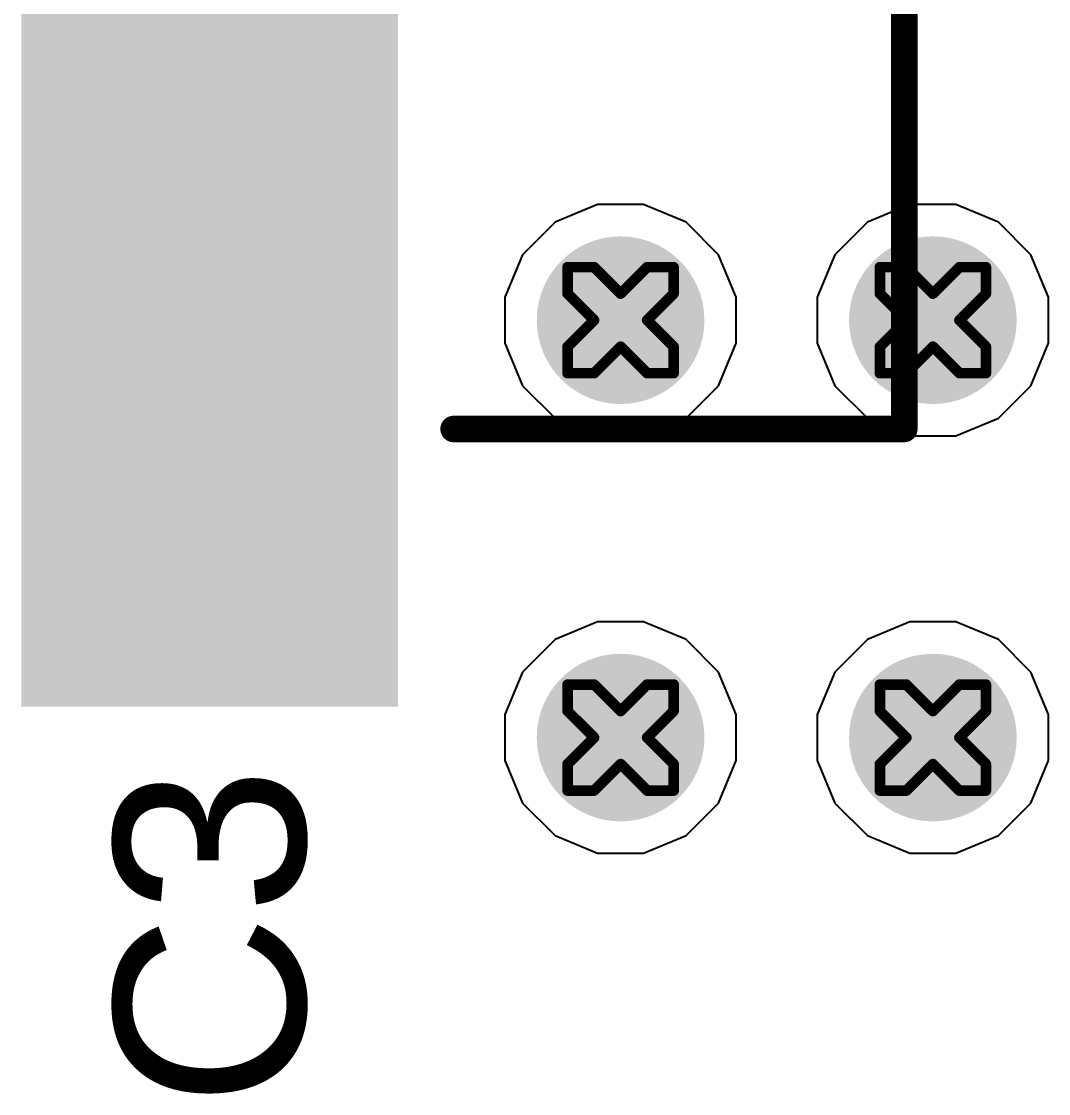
# Model space of a CAD drawing. Header units: inches. Extents: x 0 to 5379, y 0 to 5429.
# Drawn here: x 241.04 to 245.96, y 51.27 to 56.4 of the extents above; entities that cross this region are included whole.
import ezdxf

# ---------------------------------------------------------------- set-up
doc = ezdxf.new("R2010")
doc.units = ezdxf.units.IN
for name, color, linetype in [('Bottom Layer', 5, 'Continuous'), ('Bottom Solder', 6, 'Continuous'), ('Drill Drawing', 1, 'Continuous'), ('GND01', 16, 'Continuous'), ('GND02', 76, 'Continuous'), ('PWR', 156, 'Continuous'), ('SIG 01', 90, 'Continuous'), ('Top Layer', 1, 'Continuous'), ('Top Overlay', 2, 'Continuous'), ('Top Paste', 8, 'Continuous'), ('Top Solder', 216, 'Continuous'), ('Via Holes', 16, 'Continuous')]:
    doc.layers.add(name, color=color, linetype=linetype)
doc.styles.add('Arial', font='', dxfattribs={"height": 0.2})
doc.styles.get('Arial').set_extended_font_data('Arial')

# ---------------------------------------------------------------- blocks, each defined once
blk = doc.blocks.new('RVT1H470M0607_9')
at = {"layer": 'Top Layer'}
blk.add_hatch(color=1, dxfattribs=at).paths.add_polyline_path([(1.05, 0.8), (4.55, 0.8), (4.55, -0.8), (1.05, -0.8)])
at = {"layer": 'Top Paste'}
blk.add_hatch(color=8, dxfattribs=at).paths.add_polyline_path([(1.05, 0.8), (4.55, 0.8), (4.55, -0.8), (1.05, -0.8)])
at = {"layer": 'Top Solder'}
blk.add_hatch(color=216, dxfattribs=at).paths.add_polyline_path([(0.9484, 0.9016), (4.6516, 0.9016), (4.6516, -0.9016), (0.9484, -0.9016)])
at = {"layer": 'Top Overlay'}
for points in [[(3.3214, 3.3274, 0.127, 0.127, 0), (-1.8348, 3.3274, 0.127, 0.127, 0)], [(3.3214, 1.1684, 0.127, 0.127, 0), (3.3214, 3.3274, 0.127, 0.127, 0)]]:
    blk.add_lwpolyline(points, format="xyseb", dxfattribs=at)
for points in [[(3.2897, 3.3274, 0.0635, 0.0635, 1), (3.3532, 3.3274, 0.0635, 0.0635, 1)], [(3.2897, 3.3274, 0.0635, 0.0635, 1), (3.3532, 3.3274, 0.0635, 0.0635, 1)], [(3.2897, 1.1684, 0.0635, 0.0635, 1), (3.3532, 1.1684, 0.0635, 0.0635, 1)]]:
    blk.add_lwpolyline(points, format="xyseb", close=True, dxfattribs=at)

msp = doc.modelspace()

# ---------------------------------------------------------------- hatches: boundary and pattern name
at = {"layer": 'Bottom Layer'}
h = msp.add_hatch(color=5, dxfattribs=at)
edge = h.paths.add_edge_path()
edge.add_arc((243.9119, 54.971), 0.3, 0, 360)
h = msp.add_hatch(color=5, dxfattribs=at)
edge = h.paths.add_edge_path()
edge.add_arc((245.4079, 54.971), 0.3, 0, 360)
h = msp.add_hatch(color=5, dxfattribs=at)
edge = h.paths.add_edge_path()
edge.add_arc((243.9119, 52.971), 0.3, 0, 360)
h = msp.add_hatch(color=5, dxfattribs=at)
edge = h.paths.add_edge_path()
edge.add_arc((245.4079, 52.971), 0.3, 0, 360)
at = {"layer": 'Bottom Solder'}
h = msp.add_hatch(color=6, dxfattribs=at)
edge = h.paths.add_edge_path()
edge.add_arc((243.9119, 54.971), 0.4016, 0, 360)
h = msp.add_hatch(color=6, dxfattribs=at)
edge = h.paths.add_edge_path()
edge.add_arc((245.4079, 54.971), 0.4016, 0, 360)
h = msp.add_hatch(color=6, dxfattribs=at)
edge = h.paths.add_edge_path()
edge.add_arc((243.9119, 52.971), 0.4016, 0, 360)
h = msp.add_hatch(color=6, dxfattribs=at)
edge = h.paths.add_edge_path()
edge.add_arc((245.4079, 52.971), 0.4016, 0, 360)
at = {"layer": 'GND01'}
h = msp.add_hatch(color=16, dxfattribs=at)
edge = h.paths.add_edge_path()
edge.add_arc((243.9119, 54.971), 0.3, 0, 360)
h = msp.add_hatch(color=16, dxfattribs=at)
edge = h.paths.add_edge_path()
edge.add_arc((245.4079, 54.971), 0.3, 0, 360)
h = msp.add_hatch(color=16, dxfattribs=at)
edge = h.paths.add_edge_path()
edge.add_arc((243.9119, 52.971), 0.3, 0, 360)
h = msp.add_hatch(color=16, dxfattribs=at)
edge = h.paths.add_edge_path()
edge.add_arc((245.4079, 52.971), 0.3, 0, 360)
at = {"layer": 'GND02'}
h = msp.add_hatch(color=76, dxfattribs=at)
edge = h.paths.add_edge_path()
edge.add_arc((243.9119, 54.971), 0.3, 0, 360)
h = msp.add_hatch(color=76, dxfattribs=at)
edge = h.paths.add_edge_path()
edge.add_arc((245.4079, 54.971), 0.3, 0, 360)
h = msp.add_hatch(color=76, dxfattribs=at)
edge = h.paths.add_edge_path()
edge.add_arc((243.9119, 52.971), 0.3, 0, 360)
h = msp.add_hatch(color=76, dxfattribs=at)
edge = h.paths.add_edge_path()
edge.add_arc((245.4079, 52.971), 0.3, 0, 360)
at = {"layer": 'PWR'}
h = msp.add_hatch(color=156, dxfattribs=at)
edge = h.paths.add_edge_path()
edge.add_arc((243.9119, 54.971), 0.3, 0, 360)
h = msp.add_hatch(color=156, dxfattribs=at)
edge = h.paths.add_edge_path()
edge.add_arc((245.4079, 54.971), 0.3, 0, 360)
h = msp.add_hatch(color=156, dxfattribs=at)
edge = h.paths.add_edge_path()
edge.add_arc((243.9119, 52.971), 0.3, 0, 360)
h = msp.add_hatch(color=156, dxfattribs=at)
edge = h.paths.add_edge_path()
edge.add_arc((245.4079, 52.971), 0.3, 0, 360)
at = {"layer": 'SIG 01'}
h = msp.add_hatch(color=90, dxfattribs=at)
edge = h.paths.add_edge_path()
edge.add_arc((243.9119, 54.971), 0.3, 0, 360)
h = msp.add_hatch(color=90, dxfattribs=at)
edge = h.paths.add_edge_path()
edge.add_arc((245.4079, 54.971), 0.3, 0, 360)
h = msp.add_hatch(color=90, dxfattribs=at)
edge = h.paths.add_edge_path()
edge.add_arc((243.9119, 52.971), 0.3, 0, 360)
h = msp.add_hatch(color=90, dxfattribs=at)
edge = h.paths.add_edge_path()
edge.add_arc((245.4079, 52.971), 0.3, 0, 360)
at = {"layer": 'Top Layer'}
h = msp.add_hatch(color=1, dxfattribs=at)
edge = h.paths.add_edge_path()
edge.add_arc((243.9119, 54.971), 0.3, 0, 360)
h = msp.add_hatch(color=1, dxfattribs=at)
edge = h.paths.add_edge_path()
edge.add_arc((245.4079, 54.971), 0.3, 0, 360)
h = msp.add_hatch(color=1, dxfattribs=at)
edge = h.paths.add_edge_path()
edge.add_arc((243.9119, 52.971), 0.3, 0, 360)
h = msp.add_hatch(color=1, dxfattribs=at)
edge = h.paths.add_edge_path()
edge.add_arc((245.4079, 52.971), 0.3, 0, 360)
at = {"layer": 'Top Solder'}
h = msp.add_hatch(color=216, dxfattribs=at)
edge = h.paths.add_edge_path()
edge.add_arc((243.9119, 54.971), 0.4016, 0, 360)
h = msp.add_hatch(color=216, dxfattribs=at)
edge = h.paths.add_edge_path()
edge.add_arc((245.4079, 54.971), 0.4016, 0, 360)
h = msp.add_hatch(color=216, dxfattribs=at)
edge = h.paths.add_edge_path()
edge.add_arc((243.9119, 52.971), 0.4016, 0, 360)
h = msp.add_hatch(color=216, dxfattribs=at)
edge = h.paths.add_edge_path()
edge.add_arc((245.4079, 52.971), 0.4016, 0, 360)
at = {"layer": 'Via Holes'}
h = msp.add_hatch(color=7, dxfattribs=at)
edge = h.paths.add_edge_path()
edge.add_arc((243.9119, 54.971), 0.15, 0, 360)
h = msp.add_hatch(color=7, dxfattribs=at)
edge = h.paths.add_edge_path()
edge.add_arc((245.4079, 54.971), 0.15, 0, 360)
h = msp.add_hatch(color=7, dxfattribs=at)
edge = h.paths.add_edge_path()
edge.add_arc((243.9119, 52.971), 0.15, 0, 360)
h = msp.add_hatch(color=7, dxfattribs=at)
edge = h.paths.add_edge_path()
edge.add_arc((245.4079, 52.971), 0.15, 0, 360)

# ---------------------------------------------------------------- linework, layer by layer
at = {"layer": 'Drill Drawing'}
for points in [[(243.6579, 55.098, 0.0508, 0.0508, 0), (243.6579, 55.225, 0.0508, 0.0508, 0)], [(243.6579, 55.225, 0.0508, 0.0508, 0), (243.7849, 55.225, 0.0508, 0.0508, 0)], [(243.7849, 55.225, 0.0508, 0.0508, 0), (243.9119, 55.098, 0.0508, 0.0508, 0)], [(243.9119, 55.098, 0.0508, 0.0508, 0), (244.0389, 55.225, 0.0508, 0.0508, 0)], [(244.0389, 55.225, 0.0508, 0.0508, 0), (244.1659, 55.225, 0.0508, 0.0508, 0)], [(244.1659, 55.098, 0.0508, 0.0508, 0), (244.1659, 55.225, 0.0508, 0.0508, 0)], [(245.1539, 55.098, 0.0508, 0.0508, 0), (245.1539, 55.225, 0.0508, 0.0508, 0)], [(245.1539, 55.225, 0.0508, 0.0508, 0), (245.2809, 55.225, 0.0508, 0.0508, 0)], [(245.2809, 55.225, 0.0508, 0.0508, 0), (245.4079, 55.098, 0.0508, 0.0508, 0)], [(245.4079, 55.098, 0.0508, 0.0508, 0), (245.5349, 55.225, 0.0508, 0.0508, 0)], [(245.5349, 55.225, 0.0508, 0.0508, 0), (245.6619, 55.225, 0.0508, 0.0508, 0)], [(245.6619, 55.098, 0.0508, 0.0508, 0), (245.6619, 55.225, 0.0508, 0.0508, 0)], [(243.6579, 55.098, 0.0508, 0.0508, 0), (243.7849, 54.971, 0.0508, 0.0508, 0)], [(244.0389, 54.971, 0.0508, 0.0508, 0), (244.1659, 55.098, 0.0508, 0.0508, 0)], [(245.1539, 55.098, 0.0508, 0.0508, 0), (245.2809, 54.971, 0.0508, 0.0508, 0)], [(245.5349, 54.971, 0.0508, 0.0508, 0), (245.6619, 55.098, 0.0508, 0.0508, 0)], [(243.6579, 54.844, 0.0508, 0.0508, 0), (243.7849, 54.971, 0.0508, 0.0508, 0)], [(244.0389, 54.971, 0.0508, 0.0508, 0), (244.1659, 54.844, 0.0508, 0.0508, 0)], [(245.1539, 54.844, 0.0508, 0.0508, 0), (245.2809, 54.971, 0.0508, 0.0508, 0)], [(245.5349, 54.971, 0.0508, 0.0508, 0), (245.6619, 54.844, 0.0508, 0.0508, 0)], [(243.6579, 54.717, 0.0508, 0.0508, 0), (243.6579, 54.844, 0.0508, 0.0508, 0)], [(243.7849, 54.717, 0.0508, 0.0508, 0), (243.9119, 54.844, 0.0508, 0.0508, 0)], [(243.9119, 54.844, 0.0508, 0.0508, 0), (244.0389, 54.717, 0.0508, 0.0508, 0)], [(244.1659, 54.717, 0.0508, 0.0508, 0), (244.1659, 54.844, 0.0508, 0.0508, 0)], [(245.1539, 54.717, 0.0508, 0.0508, 0), (245.1539, 54.844, 0.0508, 0.0508, 0)], [(245.2809, 54.717, 0.0508, 0.0508, 0), (245.4079, 54.844, 0.0508, 0.0508, 0)], [(245.4079, 54.844, 0.0508, 0.0508, 0), (245.5349, 54.717, 0.0508, 0.0508, 0)], [(245.6619, 54.717, 0.0508, 0.0508, 0), (245.6619, 54.844, 0.0508, 0.0508, 0)], [(243.6579, 54.717, 0.0508, 0.0508, 0), (243.7849, 54.717, 0.0508, 0.0508, 0)], [(244.0389, 54.717, 0.0508, 0.0508, 0), (244.1659, 54.717, 0.0508, 0.0508, 0)], [(245.1539, 54.717, 0.0508, 0.0508, 0), (245.2809, 54.717, 0.0508, 0.0508, 0)], [(245.5349, 54.717, 0.0508, 0.0508, 0), (245.6619, 54.717, 0.0508, 0.0508, 0)], [(243.6579, 53.098, 0.0508, 0.0508, 0), (243.6579, 53.225, 0.0508, 0.0508, 0)], [(243.6579, 53.225, 0.0508, 0.0508, 0), (243.7849, 53.225, 0.0508, 0.0508, 0)], [(243.7849, 53.225, 0.0508, 0.0508, 0), (243.9119, 53.098, 0.0508, 0.0508, 0)], [(243.9119, 53.098, 0.0508, 0.0508, 0), (244.0389, 53.225, 0.0508, 0.0508, 0)], [(244.0389, 53.225, 0.0508, 0.0508, 0), (244.1659, 53.225, 0.0508, 0.0508, 0)], [(244.1659, 53.098, 0.0508, 0.0508, 0), (244.1659, 53.225, 0.0508, 0.0508, 0)], [(245.1539, 53.098, 0.0508, 0.0508, 0), (245.1539, 53.225, 0.0508, 0.0508, 0)], [(245.1539, 53.225, 0.0508, 0.0508, 0), (245.2809, 53.225, 0.0508, 0.0508, 0)], [(245.2809, 53.225, 0.0508, 0.0508, 0), (245.4079, 53.098, 0.0508, 0.0508, 0)], [(245.4079, 53.098, 0.0508, 0.0508, 0), (245.5349, 53.225, 0.0508, 0.0508, 0)], [(245.5349, 53.225, 0.0508, 0.0508, 0), (245.6619, 53.225, 0.0508, 0.0508, 0)], [(245.6619, 53.098, 0.0508, 0.0508, 0), (245.6619, 53.225, 0.0508, 0.0508, 0)], [(243.6579, 53.098, 0.0508, 0.0508, 0), (243.7849, 52.971, 0.0508, 0.0508, 0)], [(244.0389, 52.971, 0.0508, 0.0508, 0), (244.1659, 53.098, 0.0508, 0.0508, 0)], [(245.1539, 53.098, 0.0508, 0.0508, 0), (245.2809, 52.971, 0.0508, 0.0508, 0)], [(245.5349, 52.971, 0.0508, 0.0508, 0), (245.6619, 53.098, 0.0508, 0.0508, 0)], [(243.6579, 52.844, 0.0508, 0.0508, 0), (243.7849, 52.971, 0.0508, 0.0508, 0)], [(244.0389, 52.971, 0.0508, 0.0508, 0), (244.1659, 52.844, 0.0508, 0.0508, 0)], [(245.1539, 52.844, 0.0508, 0.0508, 0), (245.2809, 52.971, 0.0508, 0.0508, 0)], [(245.5349, 52.971, 0.0508, 0.0508, 0), (245.6619, 52.844, 0.0508, 0.0508, 0)], [(243.6579, 52.717, 0.0508, 0.0508, 0), (243.6579, 52.844, 0.0508, 0.0508, 0)], [(243.7849, 52.717, 0.0508, 0.0508, 0), (243.9119, 52.844, 0.0508, 0.0508, 0)], [(243.9119, 52.844, 0.0508, 0.0508, 0), (244.0389, 52.717, 0.0508, 0.0508, 0)], [(244.1659, 52.717, 0.0508, 0.0508, 0), (244.1659, 52.844, 0.0508, 0.0508, 0)], [(245.1539, 52.717, 0.0508, 0.0508, 0), (245.1539, 52.844, 0.0508, 0.0508, 0)], [(245.2809, 52.717, 0.0508, 0.0508, 0), (245.4079, 52.844, 0.0508, 0.0508, 0)], [(245.4079, 52.844, 0.0508, 0.0508, 0), (245.5349, 52.717, 0.0508, 0.0508, 0)], [(245.6619, 52.717, 0.0508, 0.0508, 0), (245.6619, 52.844, 0.0508, 0.0508, 0)], [(243.6579, 52.717, 0.0508, 0.0508, 0), (243.7849, 52.717, 0.0508, 0.0508, 0)], [(244.0389, 52.717, 0.0508, 0.0508, 0), (244.1659, 52.717, 0.0508, 0.0508, 0)], [(245.1539, 52.717, 0.0508, 0.0508, 0), (245.2809, 52.717, 0.0508, 0.0508, 0)], [(245.5349, 52.717, 0.0508, 0.0508, 0), (245.6619, 52.717, 0.0508, 0.0508, 0)]]:
    msp.add_lwpolyline(points, format="xyseb", dxfattribs=at)
for points in [[(243.6452, 55.225, 0.0254, 0.0254, 1), (243.6706, 55.225, 0.0254, 0.0254, 1)], [(243.6452, 55.225, 0.0254, 0.0254, 1), (243.6706, 55.225, 0.0254, 0.0254, 1)], [(243.7722, 55.225, 0.0254, 0.0254, 1), (243.7976, 55.225, 0.0254, 0.0254, 1)], [(243.7722, 55.225, 0.0254, 0.0254, 1), (243.7976, 55.225, 0.0254, 0.0254, 1)], [(244.0262, 55.225, 0.0254, 0.0254, 1), (244.0516, 55.225, 0.0254, 0.0254, 1)], [(244.0262, 55.225, 0.0254, 0.0254, 1), (244.0516, 55.225, 0.0254, 0.0254, 1)], [(244.1532, 55.225, 0.0254, 0.0254, 1), (244.1786, 55.225, 0.0254, 0.0254, 1)], [(244.1532, 55.225, 0.0254, 0.0254, 1), (244.1786, 55.225, 0.0254, 0.0254, 1)], [(245.1412, 55.225, 0.0254, 0.0254, 1), (245.1666, 55.225, 0.0254, 0.0254, 1)], [(245.1412, 55.225, 0.0254, 0.0254, 1), (245.1666, 55.225, 0.0254, 0.0254, 1)], [(245.2682, 55.225, 0.0254, 0.0254, 1), (245.2936, 55.225, 0.0254, 0.0254, 1)], [(245.2682, 55.225, 0.0254, 0.0254, 1), (245.2936, 55.225, 0.0254, 0.0254, 1)], [(245.5222, 55.225, 0.0254, 0.0254, 1), (245.5476, 55.225, 0.0254, 0.0254, 1)], [(245.5222, 55.225, 0.0254, 0.0254, 1), (245.5476, 55.225, 0.0254, 0.0254, 1)], [(245.6492, 55.225, 0.0254, 0.0254, 1), (245.6746, 55.225, 0.0254, 0.0254, 1)], [(245.6492, 55.225, 0.0254, 0.0254, 1), (245.6746, 55.225, 0.0254, 0.0254, 1)], [(243.6452, 55.098, 0.0254, 0.0254, 1), (243.6706, 55.098, 0.0254, 0.0254, 1)], [(243.6452, 55.098, 0.0254, 0.0254, 1), (243.6706, 55.098, 0.0254, 0.0254, 1)], [(243.8992, 55.098, 0.0254, 0.0254, 1), (243.9246, 55.098, 0.0254, 0.0254, 1)], [(243.8992, 55.098, 0.0254, 0.0254, 1), (243.9246, 55.098, 0.0254, 0.0254, 1)], [(244.1532, 55.098, 0.0254, 0.0254, 1), (244.1786, 55.098, 0.0254, 0.0254, 1)], [(244.1532, 55.098, 0.0254, 0.0254, 1), (244.1786, 55.098, 0.0254, 0.0254, 1)], [(245.1412, 55.098, 0.0254, 0.0254, 1), (245.1666, 55.098, 0.0254, 0.0254, 1)], [(245.1412, 55.098, 0.0254, 0.0254, 1), (245.1666, 55.098, 0.0254, 0.0254, 1)], [(245.3952, 55.098, 0.0254, 0.0254, 1), (245.4206, 55.098, 0.0254, 0.0254, 1)], [(245.3952, 55.098, 0.0254, 0.0254, 1), (245.4206, 55.098, 0.0254, 0.0254, 1)], [(245.6492, 55.098, 0.0254, 0.0254, 1), (245.6746, 55.098, 0.0254, 0.0254, 1)], [(245.6492, 55.098, 0.0254, 0.0254, 1), (245.6746, 55.098, 0.0254, 0.0254, 1)], [(243.7722, 54.971, 0.0254, 0.0254, 1), (243.7976, 54.971, 0.0254, 0.0254, 1)], [(243.7722, 54.971, 0.0254, 0.0254, 1), (243.7976, 54.971, 0.0254, 0.0254, 1)], [(244.0262, 54.971, 0.0254, 0.0254, 1), (244.0516, 54.971, 0.0254, 0.0254, 1)], [(244.0262, 54.971, 0.0254, 0.0254, 1), (244.0516, 54.971, 0.0254, 0.0254, 1)], [(245.2682, 54.971, 0.0254, 0.0254, 1), (245.2936, 54.971, 0.0254, 0.0254, 1)], [(245.2682, 54.971, 0.0254, 0.0254, 1), (245.2936, 54.971, 0.0254, 0.0254, 1)], [(245.5222, 54.971, 0.0254, 0.0254, 1), (245.5476, 54.971, 0.0254, 0.0254, 1)], [(245.5222, 54.971, 0.0254, 0.0254, 1), (245.5476, 54.971, 0.0254, 0.0254, 1)], [(243.6452, 54.844, 0.0254, 0.0254, 1), (243.6706, 54.844, 0.0254, 0.0254, 1)], [(243.6452, 54.844, 0.0254, 0.0254, 1), (243.6706, 54.844, 0.0254, 0.0254, 1)], [(243.8992, 54.844, 0.0254, 0.0254, 1), (243.9246, 54.844, 0.0254, 0.0254, 1)], [(243.8992, 54.844, 0.0254, 0.0254, 1), (243.9246, 54.844, 0.0254, 0.0254, 1)], [(244.1532, 54.844, 0.0254, 0.0254, 1), (244.1786, 54.844, 0.0254, 0.0254, 1)], [(244.1532, 54.844, 0.0254, 0.0254, 1), (244.1786, 54.844, 0.0254, 0.0254, 1)], [(245.1412, 54.844, 0.0254, 0.0254, 1), (245.1666, 54.844, 0.0254, 0.0254, 1)], [(245.1412, 54.844, 0.0254, 0.0254, 1), (245.1666, 54.844, 0.0254, 0.0254, 1)], [(245.3952, 54.844, 0.0254, 0.0254, 1), (245.4206, 54.844, 0.0254, 0.0254, 1)], [(245.3952, 54.844, 0.0254, 0.0254, 1), (245.4206, 54.844, 0.0254, 0.0254, 1)], [(245.6492, 54.844, 0.0254, 0.0254, 1), (245.6746, 54.844, 0.0254, 0.0254, 1)], [(245.6492, 54.844, 0.0254, 0.0254, 1), (245.6746, 54.844, 0.0254, 0.0254, 1)], [(243.6452, 54.717, 0.0254, 0.0254, 1), (243.6706, 54.717, 0.0254, 0.0254, 1)], [(243.6452, 54.717, 0.0254, 0.0254, 1), (243.6706, 54.717, 0.0254, 0.0254, 1)], [(243.7722, 54.717, 0.0254, 0.0254, 1), (243.7976, 54.717, 0.0254, 0.0254, 1)], [(243.7722, 54.717, 0.0254, 0.0254, 1), (243.7976, 54.717, 0.0254, 0.0254, 1)], [(244.0262, 54.717, 0.0254, 0.0254, 1), (244.0516, 54.717, 0.0254, 0.0254, 1)], [(244.0262, 54.717, 0.0254, 0.0254, 1), (244.0516, 54.717, 0.0254, 0.0254, 1)], [(244.1532, 54.717, 0.0254, 0.0254, 1), (244.1786, 54.717, 0.0254, 0.0254, 1)], [(244.1532, 54.717, 0.0254, 0.0254, 1), (244.1786, 54.717, 0.0254, 0.0254, 1)], [(245.1412, 54.717, 0.0254, 0.0254, 1), (245.1666, 54.717, 0.0254, 0.0254, 1)], [(245.1412, 54.717, 0.0254, 0.0254, 1), (245.1666, 54.717, 0.0254, 0.0254, 1)], [(245.2682, 54.717, 0.0254, 0.0254, 1), (245.2936, 54.717, 0.0254, 0.0254, 1)], [(245.2682, 54.717, 0.0254, 0.0254, 1), (245.2936, 54.717, 0.0254, 0.0254, 1)], [(245.5222, 54.717, 0.0254, 0.0254, 1), (245.5476, 54.717, 0.0254, 0.0254, 1)], [(245.5222, 54.717, 0.0254, 0.0254, 1), (245.5476, 54.717, 0.0254, 0.0254, 1)], [(245.6492, 54.717, 0.0254, 0.0254, 1), (245.6746, 54.717, 0.0254, 0.0254, 1)], [(245.6492, 54.717, 0.0254, 0.0254, 1), (245.6746, 54.717, 0.0254, 0.0254, 1)], [(243.6452, 53.225, 0.0254, 0.0254, 1), (243.6706, 53.225, 0.0254, 0.0254, 1)], [(243.6452, 53.225, 0.0254, 0.0254, 1), (243.6706, 53.225, 0.0254, 0.0254, 1)], [(243.7722, 53.225, 0.0254, 0.0254, 1), (243.7976, 53.225, 0.0254, 0.0254, 1)], [(243.7722, 53.225, 0.0254, 0.0254, 1), (243.7976, 53.225, 0.0254, 0.0254, 1)], [(244.0262, 53.225, 0.0254, 0.0254, 1), (244.0516, 53.225, 0.0254, 0.0254, 1)], [(244.0262, 53.225, 0.0254, 0.0254, 1), (244.0516, 53.225, 0.0254, 0.0254, 1)], [(244.1532, 53.225, 0.0254, 0.0254, 1), (244.1786, 53.225, 0.0254, 0.0254, 1)], [(244.1532, 53.225, 0.0254, 0.0254, 1), (244.1786, 53.225, 0.0254, 0.0254, 1)], [(245.1412, 53.225, 0.0254, 0.0254, 1), (245.1666, 53.225, 0.0254, 0.0254, 1)], [(245.1412, 53.225, 0.0254, 0.0254, 1), (245.1666, 53.225, 0.0254, 0.0254, 1)], [(245.2682, 53.225, 0.0254, 0.0254, 1), (245.2936, 53.225, 0.0254, 0.0254, 1)], [(245.2682, 53.225, 0.0254, 0.0254, 1), (245.2936, 53.225, 0.0254, 0.0254, 1)], [(245.5222, 53.225, 0.0254, 0.0254, 1), (245.5476, 53.225, 0.0254, 0.0254, 1)], [(245.5222, 53.225, 0.0254, 0.0254, 1), (245.5476, 53.225, 0.0254, 0.0254, 1)], [(245.6492, 53.225, 0.0254, 0.0254, 1), (245.6746, 53.225, 0.0254, 0.0254, 1)], [(245.6492, 53.225, 0.0254, 0.0254, 1), (245.6746, 53.225, 0.0254, 0.0254, 1)], [(243.6452, 53.098, 0.0254, 0.0254, 1), (243.6706, 53.098, 0.0254, 0.0254, 1)], [(243.6452, 53.098, 0.0254, 0.0254, 1), (243.6706, 53.098, 0.0254, 0.0254, 1)], [(243.8992, 53.098, 0.0254, 0.0254, 1), (243.9246, 53.098, 0.0254, 0.0254, 1)], [(243.8992, 53.098, 0.0254, 0.0254, 1), (243.9246, 53.098, 0.0254, 0.0254, 1)], [(244.1532, 53.098, 0.0254, 0.0254, 1), (244.1786, 53.098, 0.0254, 0.0254, 1)], [(244.1532, 53.098, 0.0254, 0.0254, 1), (244.1786, 53.098, 0.0254, 0.0254, 1)], [(245.1412, 53.098, 0.0254, 0.0254, 1), (245.1666, 53.098, 0.0254, 0.0254, 1)], [(245.1412, 53.098, 0.0254, 0.0254, 1), (245.1666, 53.098, 0.0254, 0.0254, 1)], [(245.3952, 53.098, 0.0254, 0.0254, 1), (245.4206, 53.098, 0.0254, 0.0254, 1)], [(245.3952, 53.098, 0.0254, 0.0254, 1), (245.4206, 53.098, 0.0254, 0.0254, 1)], [(245.6492, 53.098, 0.0254, 0.0254, 1), (245.6746, 53.098, 0.0254, 0.0254, 1)], [(245.6492, 53.098, 0.0254, 0.0254, 1), (245.6746, 53.098, 0.0254, 0.0254, 1)], [(243.7722, 52.971, 0.0254, 0.0254, 1), (243.7976, 52.971, 0.0254, 0.0254, 1)], [(243.7722, 52.971, 0.0254, 0.0254, 1), (243.7976, 52.971, 0.0254, 0.0254, 1)], [(244.0262, 52.971, 0.0254, 0.0254, 1), (244.0516, 52.971, 0.0254, 0.0254, 1)], [(244.0262, 52.971, 0.0254, 0.0254, 1), (244.0516, 52.971, 0.0254, 0.0254, 1)], [(245.2682, 52.971, 0.0254, 0.0254, 1), (245.2936, 52.971, 0.0254, 0.0254, 1)], [(245.2682, 52.971, 0.0254, 0.0254, 1), (245.2936, 52.971, 0.0254, 0.0254, 1)], [(245.5222, 52.971, 0.0254, 0.0254, 1), (245.5476, 52.971, 0.0254, 0.0254, 1)], [(245.5222, 52.971, 0.0254, 0.0254, 1), (245.5476, 52.971, 0.0254, 0.0254, 1)], [(243.6452, 52.844, 0.0254, 0.0254, 1), (243.6706, 52.844, 0.0254, 0.0254, 1)], [(243.6452, 52.844, 0.0254, 0.0254, 1), (243.6706, 52.844, 0.0254, 0.0254, 1)], [(243.8992, 52.844, 0.0254, 0.0254, 1), (243.9246, 52.844, 0.0254, 0.0254, 1)], [(243.8992, 52.844, 0.0254, 0.0254, 1), (243.9246, 52.844, 0.0254, 0.0254, 1)], [(244.1532, 52.844, 0.0254, 0.0254, 1), (244.1786, 52.844, 0.0254, 0.0254, 1)], [(244.1532, 52.844, 0.0254, 0.0254, 1), (244.1786, 52.844, 0.0254, 0.0254, 1)], [(245.1412, 52.844, 0.0254, 0.0254, 1), (245.1666, 52.844, 0.0254, 0.0254, 1)], [(245.1412, 52.844, 0.0254, 0.0254, 1), (245.1666, 52.844, 0.0254, 0.0254, 1)], [(245.3952, 52.844, 0.0254, 0.0254, 1), (245.4206, 52.844, 0.0254, 0.0254, 1)], [(245.3952, 52.844, 0.0254, 0.0254, 1), (245.4206, 52.844, 0.0254, 0.0254, 1)], [(245.6492, 52.844, 0.0254, 0.0254, 1), (245.6746, 52.844, 0.0254, 0.0254, 1)], [(245.6492, 52.844, 0.0254, 0.0254, 1), (245.6746, 52.844, 0.0254, 0.0254, 1)], [(243.6452, 52.717, 0.0254, 0.0254, 1), (243.6706, 52.717, 0.0254, 0.0254, 1)], [(243.6452, 52.717, 0.0254, 0.0254, 1), (243.6706, 52.717, 0.0254, 0.0254, 1)], [(243.7722, 52.717, 0.0254, 0.0254, 1), (243.7976, 52.717, 0.0254, 0.0254, 1)], [(243.7722, 52.717, 0.0254, 0.0254, 1), (243.7976, 52.717, 0.0254, 0.0254, 1)], [(244.0262, 52.717, 0.0254, 0.0254, 1), (244.0516, 52.717, 0.0254, 0.0254, 1)], [(244.0262, 52.717, 0.0254, 0.0254, 1), (244.0516, 52.717, 0.0254, 0.0254, 1)], [(244.1532, 52.717, 0.0254, 0.0254, 1), (244.1786, 52.717, 0.0254, 0.0254, 1)], [(244.1532, 52.717, 0.0254, 0.0254, 1), (244.1786, 52.717, 0.0254, 0.0254, 1)], [(245.1412, 52.717, 0.0254, 0.0254, 1), (245.1666, 52.717, 0.0254, 0.0254, 1)], [(245.1412, 52.717, 0.0254, 0.0254, 1), (245.1666, 52.717, 0.0254, 0.0254, 1)], [(245.2682, 52.717, 0.0254, 0.0254, 1), (245.2936, 52.717, 0.0254, 0.0254, 1)], [(245.2682, 52.717, 0.0254, 0.0254, 1), (245.2936, 52.717, 0.0254, 0.0254, 1)], [(245.5222, 52.717, 0.0254, 0.0254, 1), (245.5476, 52.717, 0.0254, 0.0254, 1)], [(245.5222, 52.717, 0.0254, 0.0254, 1), (245.5476, 52.717, 0.0254, 0.0254, 1)], [(245.6492, 52.717, 0.0254, 0.0254, 1), (245.6746, 52.717, 0.0254, 0.0254, 1)], [(245.6492, 52.717, 0.0254, 0.0254, 1), (245.6746, 52.717, 0.0254, 0.0254, 1)]]:
    msp.add_lwpolyline(points, format="xyseb", close=True, dxfattribs=at)
at = {"layer": 'PWR'}
for p, q in [((243.8017, 55.525), (243.5981, 55.4407)), ((244.0221, 55.525), (243.8017, 55.525)), ((244.2257, 55.4407), (244.0221, 55.525)), ((245.2977, 55.525), (245.0941, 55.4407)), ((245.5181, 55.525), (245.2977, 55.525)), ((245.7217, 55.4407), (245.5181, 55.525)), ((243.5981, 55.4407), (243.4422, 55.2848)), ((244.3815, 55.2848), (244.2257, 55.4407)), ((245.0941, 55.4407), (244.9382, 55.2848)), ((245.8775, 55.2848), (245.7217, 55.4407)), ((243.4422, 55.2848), (243.3579, 55.0812)), ((244.4659, 55.0812), (244.3815, 55.2848)), ((244.9382, 55.2848), (244.8539, 55.0812)), ((245.9619, 55.0812), (245.8775, 55.2848)), ((243.3579, 55.0812), (243.3579, 54.8608)), ((244.4659, 54.8608), (244.4659, 55.0812)), ((244.8539, 55.0812), (244.8539, 54.8608)), ((245.9619, 54.8608), (245.9619, 55.0812)), ((243.3579, 54.8608), (243.4422, 54.6572)), ((244.3815, 54.6572), (244.4659, 54.8608)), ((244.8539, 54.8608), (244.9382, 54.6572)), ((245.8775, 54.6572), (245.9619, 54.8608)), ((243.4422, 54.6572), (243.5981, 54.5013)), ((244.2257, 54.5013), (244.3815, 54.6572)), ((244.9382, 54.6572), (245.0941, 54.5013)), ((245.7217, 54.5013), (245.8775, 54.6572)), ((243.5981, 54.5013), (243.8017, 54.417)), ((244.0221, 54.417), (244.2257, 54.5013)), ((245.0941, 54.5013), (245.2977, 54.417)), ((245.5181, 54.417), (245.7217, 54.5013)), ((243.8017, 54.417), (244.0221, 54.417)), ((245.2977, 54.417), (245.5181, 54.417)), ((243.8017, 53.525), (243.5981, 53.4407)), ((244.0221, 53.525), (243.8017, 53.525)), ((244.2257, 53.4407), (244.0221, 53.525)), ((245.2977, 53.525), (245.0941, 53.4407)), ((245.5181, 53.525), (245.2977, 53.525)), ((245.7217, 53.4407), (245.5181, 53.525)), ((243.5981, 53.4407), (243.4422, 53.2848)), ((244.3815, 53.2848), (244.2257, 53.4407)), ((245.0941, 53.4407), (244.9382, 53.2848)), ((245.8775, 53.2848), (245.7217, 53.4407)), ((243.4422, 53.2848), (243.3579, 53.0812)), ((244.4659, 53.0812), (244.3815, 53.2848)), ((244.9382, 53.2848), (244.8539, 53.0812)), ((245.9619, 53.0812), (245.8775, 53.2848)), ((243.3579, 53.0812), (243.3579, 52.8608)), ((244.4659, 52.8608), (244.4659, 53.0812)), ((244.8539, 53.0812), (244.8539, 52.8608)), ((245.9619, 52.8608), (245.9619, 53.0812)), ((243.3579, 52.8608), (243.4422, 52.6572)), ((244.3815, 52.6572), (244.4659, 52.8608)), ((244.8539, 52.8608), (244.9382, 52.6572)), ((245.8775, 52.6572), (245.9619, 52.8608)), ((243.4422, 52.6572), (243.5981, 52.5013)), ((244.2257, 52.5013), (244.3815, 52.6572)), ((244.9382, 52.6572), (245.0941, 52.5013)), ((245.7217, 52.5013), (245.8775, 52.6572)), ((243.5981, 52.5013), (243.8017, 52.417)), ((244.0221, 52.417), (244.2257, 52.5013)), ((245.0941, 52.5013), (245.2977, 52.417)), ((245.5181, 52.417), (245.7217, 52.5013)), ((243.8017, 52.417), (244.0221, 52.417)), ((245.2977, 52.417), (245.5181, 52.417))]:
    msp.add_line(p, q, dxfattribs=at)

# ---------------------------------------------------------------- block references
at = {"rotation": 270}
msp.add_blockref('RVT1H470M0607_9', (241.9435, 57.771), dxfattribs=at)

# ---------------------------------------------------------------- texts
at = {"layer": 'Top Overlay', "style": 'Arial'}
msp.add_text('C3', height=0.9144, rotation=90, dxfattribs=at).set_placement((242.4005, 51.2004))

doc.saveas('drawing.dxf')
